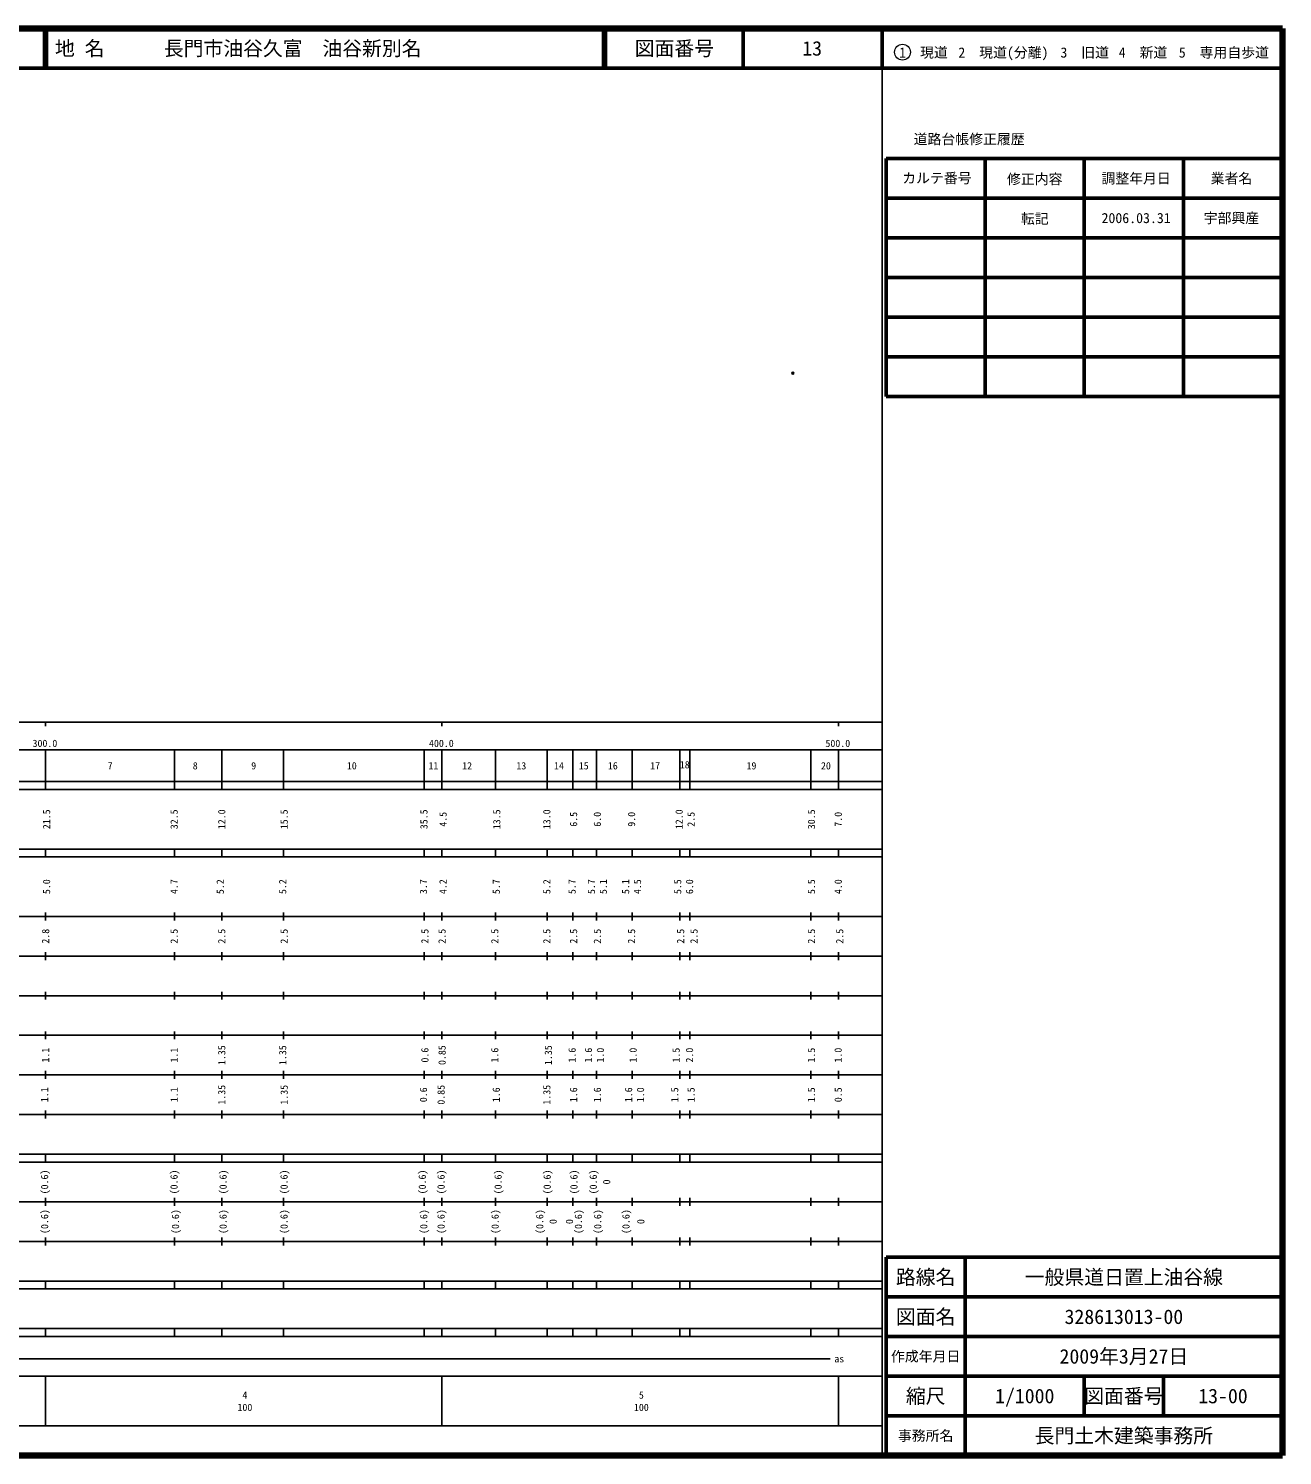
# Model space of a CAD drawing. Units: millimetres on the paper. Extents: x 40 to 680, y 20 to 380.
# Drawn here: x 363.7 to 680, y 20 to 380 of the extents above; entities that cross this region are included whole.
import ezdxf
from ezdxf.enums import TextEntityAlignment as Align

# ---------------------------------------------------------------- set-up
doc = ezdxf.new("R2010")
doc.units = ezdxf.units.MM
doc.header["$PDMODE"] = 32
doc.header["$PDSIZE"] = 0.5
doc.layers.add('M-OTRS', color=6, linetype='Continuous')
for name, color, linetype, lineweight in [('M-TTL', 2, 'Continuous', 140), ('M-TTL-BAND', 7, 'Continuous', 25), ('M-TTL-FRAM', 2, 'Continuous', 50), ('M-TTL-LINE', 7, 'Continuous', 50), ('M-TTL-TXT', 7, 'Continuous', 13)]:
    doc.layers.add(name, color=color, linetype=linetype, lineweight=lineweight)
doc.styles.add('ＭＳ ゴシック', font='')
doc.styles.get('ＭＳ ゴシック').set_extended_font_data('MS Gothic')

msp = doc.modelspace()

# ---------------------------------------------------------------- linework, layer by layer
at = {"layer": 'M-OTRS'}
msp.add_point((556.491, 293.037), dxfattribs=at)
at = {"layer": 'M-TTL'}
for p, q in [((680, 380), (40, 380)), ((680, 20), (680, 380)), ((40, 20), (680, 20))]:
    msp.add_line(p, q, dxfattribs=at)
at = {"layer": 'M-TTL-BAND'}
for p, q in [((579, 20), (579, 370)), ((40, 205), (579, 205)), ((368, 205), (368, 204)), ((468, 205), (468, 204)), ((568, 205), (568, 204)), ((68, 198), (579, 198)), ((368, 198), (368, 188)), ((400.5, 198), (400.5, 188)), ((412.5, 198), (412.5, 188)), ((428, 198), (428, 188)), ((463.5, 198), (463.5, 188)), ((468, 198), (468, 188)), ((481.5, 198), (481.5, 188)), ((494.5, 198), (494.5, 188)), ((501, 198), (501, 188)), ((507, 198), (507, 188)), ((516, 198), (516, 188)), ((528, 198), (528, 188)), ((530.5, 198), (530.5, 188)), ((561, 198), (561, 188)), ((568, 198), (568, 188)), ((40, 190), (579, 190)), ((40, 188), (579, 188)), ((40, 173), (579, 173)), ((368, 171), (368, 173)), ((400.5, 173), (400.5, 171)), ((412.5, 173), (412.5, 171)), ((428, 173), (428, 171)), ((463.5, 173), (463.5, 171)), ((468, 171), (468, 173)), ((481.5, 173), (481.5, 171)), ((494.5, 173), (494.5, 171)), ((501, 173), (501, 171)), ((507, 173), (507, 171)), ((516, 173), (516, 171)), ((528, 173), (528, 171)), ((530.5, 173), (530.5, 171)), ((561, 173), (561, 171)), ((568, 171), (568, 173)), ((40, 171), (579, 171)), ((40, 156), (579, 156)), ((368, 155), (368, 157)), ((400.5, 157), (400.5, 155)), ((412.5, 157), (412.5, 155)), ((428, 157), (428, 155)), ((463.5, 157), (463.5, 155)), ((468, 155), (468, 157)), ((481.5, 157), (481.5, 155)), ((494.5, 157), (494.5, 155)), ((501, 157), (501, 155)), ((507, 157), (507, 155)), ((516, 157), (516, 155)), ((528, 157), (528, 155)), ((530.5, 157), (530.5, 155)), ((561, 157), (561, 155)), ((568, 155), (568, 157)), ((46, 146), (579, 146)), ((368, 145), (368, 147)), ((400.5, 147), (400.5, 145)), ((412.5, 147), (412.5, 145)), ((428, 147), (428, 145)), ((463.5, 147), (463.5, 145)), ((468, 145), (468, 147)), ((481.5, 147), (481.5, 145)), ((494.5, 147), (494.5, 145)), ((501, 147), (501, 145)), ((507, 147), (507, 145)), ((516, 147), (516, 145)), ((528, 147), (528, 145)), ((530.5, 147), (530.5, 145)), ((561, 147), (561, 145)), ((568, 145), (568, 147)), ((368, 135), (368, 137)), ((400.5, 137), (400.5, 135)), ((412.5, 137), (412.5, 135)), ((428, 137), (428, 135)), ((463.5, 137), (463.5, 135)), ((468, 135), (468, 137)), ((481.5, 137), (481.5, 135)), ((494.5, 137), (494.5, 135)), ((501, 137), (501, 135)), ((507, 137), (507, 135)), ((516, 137), (516, 135)), ((528, 137), (528, 135)), ((530.5, 137), (530.5, 135)), ((561, 137), (561, 135)), ((568, 135), (568, 137)), ((52, 136), (579, 136)), ((46, 126), (579, 126)), ((368, 125), (368, 127)), ((400.5, 127), (400.5, 125)), ((412.5, 127), (412.5, 125)), ((428, 127), (428, 125)), ((463.5, 127), (463.5, 125)), ((468, 125), (468, 127)), ((481.5, 127), (481.5, 125)), ((494.5, 127), (494.5, 125)), ((501, 127), (501, 125)), ((507, 127), (507, 125)), ((516, 127), (516, 125)), ((528, 127), (528, 125)), ((530.5, 127), (530.5, 125)), ((561, 127), (561, 125)), ((568, 125), (568, 127)), ((52, 116), (579, 116)), ((368, 115), (368, 117)), ((400.5, 117), (400.5, 115)), ((412.5, 117), (412.5, 115)), ((428, 117), (428, 115)), ((463.5, 117), (463.5, 115)), ((468, 115), (468, 117)), ((481.5, 117), (481.5, 115)), ((494.5, 117), (494.5, 115)), ((501, 117), (501, 115)), ((507, 117), (507, 115)), ((516, 117), (516, 115)), ((528, 117), (528, 115)), ((530.5, 117), (530.5, 115)), ((561, 117), (561, 115)), ((568, 115), (568, 117)), ((46, 106), (579, 106)), ((368, 105), (368, 107)), ((400.5, 107), (400.5, 105)), ((412.5, 107), (412.5, 105)), ((428, 107), (428, 105)), ((463.5, 107), (463.5, 105)), ((468, 105), (468, 107)), ((481.5, 107), (481.5, 105)), ((494.5, 107), (494.5, 105)), ((501, 107), (501, 105)), ((507, 107), (507, 105)), ((516, 107), (516, 105)), ((528, 107), (528, 105)), ((530.5, 107), (530.5, 105)), ((561, 107), (561, 105)), ((568, 105), (568, 107)), ((40, 96), (579, 96)), ((40, 94), (579, 94)), ((368, 94), (368, 96)), ((400.5, 96), (400.5, 94)), ((412.5, 96), (412.5, 94)), ((428, 96), (428, 94)), ((463.5, 96), (463.5, 94)), ((468, 94), (468, 96)), ((481.5, 96), (481.5, 94)), ((494.5, 96), (494.5, 94)), ((501, 96), (501, 94)), ((507, 96), (507, 94)), ((516, 96), (516, 94)), ((528, 96), (528, 94)), ((530.5, 96), (530.5, 94)), ((561, 96), (561, 94)), ((568, 94), (568, 96)), ((49, 84), (579, 84)), ((368, 83), (368, 85)), ((400.5, 85), (400.5, 83)), ((412.5, 85), (412.5, 83)), ((428, 85), (428, 83)), ((463.5, 85), (463.5, 83)), ((468, 83), (468, 85)), ((481.5, 85), (481.5, 83)), ((494.5, 85), (494.5, 83)), ((501, 85), (501, 83)), ((507, 85), (507, 83)), ((516, 85), (516, 83)), ((528, 85), (528, 83)), ((530.5, 85), (530.5, 83)), ((561, 85), (561, 83)), ((568, 83), (568, 85)), ((40, 74), (579, 74)), ((368, 73), (368, 75)), ((400.5, 75), (400.5, 73)), ((412.5, 75), (412.5, 73)), ((428, 75), (428, 73)), ((463.5, 75), (463.5, 73)), ((468, 73), (468, 75)), ((481.5, 75), (481.5, 73)), ((494.5, 75), (494.5, 73)), ((501, 75), (501, 73)), ((507, 75), (507, 73)), ((516, 75), (516, 73)), ((528, 75), (528, 73)), ((530.5, 75), (530.5, 73)), ((561, 75), (561, 73)), ((568, 73), (568, 75)), ((40, 64), (579, 64)), ((40, 62), (579, 62)), ((368, 62), (368, 64)), ((400.5, 64), (400.5, 62)), ((412.5, 64), (412.5, 62)), ((428, 64), (428, 62)), ((463.5, 64), (463.5, 62)), ((468, 62), (468, 64)), ((481.5, 64), (481.5, 62)), ((494.5, 64), (494.5, 62)), ((501, 64), (501, 62)), ((507, 64), (507, 62)), ((516, 64), (516, 62)), ((528, 64), (528, 62)), ((530.5, 64), (530.5, 62)), ((561, 64), (561, 62)), ((568, 62), (568, 64)), ((40, 52), (579, 52)), ((368, 50), (368, 52)), ((400.5, 52), (400.5, 50)), ((412.5, 52), (412.5, 50)), ((428, 52), (428, 50)), ((463.5, 52), (463.5, 50)), ((468, 50), (468, 52)), ((481.5, 52), (481.5, 50)), ((494.5, 52), (494.5, 50)), ((501, 52), (501, 50)), ((507, 52), (507, 50)), ((516, 52), (516, 50)), ((528, 52), (528, 50)), ((530.5, 52), (530.5, 50)), ((561, 52), (561, 50)), ((568, 50), (568, 52)), ((40, 50), (579, 50)), ((70.805, 44.406), (565.903, 44.406)), ((40, 40), (579, 40)), ((368, 40), (368, 27.5)), ((468, 40), (468, 27.5)), ((568, 40), (568, 27.5)), ((68, 27.5), (579, 27.5))]:
    msp.add_line(p, q, dxfattribs=at)
at = {"layer": 'M-TTL-FRAM'}
for p, q in [((580, 347.197), (580, 287.197)), ((580, 347.197), (680, 347.197)), ((580, 287.197), (680, 287.197)), ((680, 70), (580, 70)), ((580, 70), (580, 20))]:
    msp.add_line(p, q, dxfattribs=at)
at = {"layer": 'M-TTL-LINE'}
for p, q in [((367.75, 380), (367.75, 370)), ((368.25, 380), (368.25, 370)), ((508.747, 380), (508.747, 370)), ((509.247, 380), (509.247, 370)), ((543.997, 380), (543.997, 370)), ((579, 380), (579, 370)), ((40, 370), (680, 370)), ((605, 347.197), (605, 287.197)), ((630, 347.197), (630, 287.197)), ((655, 347.197), (655, 287.197)), ((580, 337.197), (680, 337.197)), ((580, 327.197), (680, 327.197)), ((580, 317.197), (680, 317.197)), ((580, 307.197), (680, 307.197)), ((580, 297.197), (680, 297.197)), ((600, 70), (600, 20)), ((680, 60), (580, 60)), ((680, 50), (580, 50)), ((680, 40), (580, 40)), ((630, 40), (630, 30)), ((650, 40), (650, 30)), ((680, 30), (580, 30))]:
    msp.add_line(p, q, dxfattribs=at)
at = {"layer": 'M-TTL-TXT'}
msp.add_circle((584.147, 374.034), 2, dxfattribs=at)

# ---------------------------------------------------------------- texts
at = {"layer": 'M-TTL-BAND', "style": 'ＭＳ ゴシック'}
for s, p in [('300.0', (367.844, 198.195)), ('400.0', (467.844, 198.195)), ('500.0', (567.844, 198.195))]:
    msp.add_text(s, height=1.833, dxfattribs=at).set_placement(p, align=Align.BOTTOM_CENTER)
for s, p in [('7', (384.289, 194)), ('8', (405.753, 194)), ('9', (420.503, 194)), ('10', (445.254, 194)), ('11', (465.827, 194)), ('12', (474.341, 194)), ('13', (488.008, 194)), ('14', (497.506, 194)), ('15', (503.756, 194)), ('16', (511.09, 194)), ('17', (521.757, 194)), ('18', (529.238, 194.265)), ('19', (546.064, 194)), ('20', (564.842, 194)), ('as', (568.201, 44.406)), ('4', (418.288, 35.238)), ('5', (518.288, 35.238)), ('100', (418.288, 32.131)), ('100', (518.288, 32.131))]:
    msp.add_text(s, height=1.833, dxfattribs=at).set_placement(p, align=Align.MIDDLE_CENTER)
for s, p in [('21.5', (368.256, 180.5)), ('32.5', (400.427, 180.5)), ('12.0', (412.428, 180.5)), ('15.5', (428.178, 180.5)), ('35.5', (463.43, 180.5)), ('4.5', (468.256, 180.5)), ('13.5', (481.805, 180.5)), ('13.0', (494.431, 180.5)), ('6.5', (501.181, 180.5)), ('6.0', (507.181, 180.5)), ('9.0', (515.806, 180.5)), ('12.0', (527.807, 180.5)), ('2.5', (530.807, 180.5)), ('30.5', (561.183, 180.5)), ('7.0', (567.933, 180.5)), ('5.0', (368.249, 163.5)), ('4.7', (400.427, 163.5)), ('5.2', (412.053, 163.5)), ('5.2', (427.803, 163.5)), ('3.7', (463.305, 163.5)), ('4.2', (468.249, 163.5)), ('5.7', (481.68, 163.5)), ('5.2', (494.431, 163.5)), ('5.7', (500.806, 163.5)), ('5.7', (505.681, 163.5)), ('5.1', (508.681, 163.5)), ('5.1', (514.306, 163.5)), ('4.5', (517.306, 163.5)), ('5.5', (527.432, 163.5)), ('6.0', (530.432, 163.5)), ('5.5', (561.183, 163.5)), ('4.0', (567.933, 163.5)), ('2.8', (367.999, 151)), ('2.5', (400.427, 151)), ('2.5', (412.428, 151)), ('2.5', (428.178, 151)), ('2.5', (463.68, 151)), ('2.5', (467.999, 151)), ('2.5', (481.305, 151)), ('2.5', (494.431, 151)), ('2.5', (501.181, 151)), ('2.5', (507.181, 151)), ('2.5', (515.806, 151)), ('2.5', (528.182, 151)), ('2.5', (531.557, 151)), ('2.5', (561.183, 151)), ('2.5', (568.308, 151)), ('1.1', (367.999, 121)), ('1.1', (400.427, 121)), ('1.35', (412.428, 121)), ('1.35', (427.803, 121)), ('0.6', (463.68, 121)), ('0.85', (467.999, 121)), ('1.6', (481.305, 121)), ('1.35', (494.806, 121)), ('1.6', (500.806, 121)), ('1.6', (504.931, 121)), ('1.0', (507.931, 121)), ('1.0', (516.181, 121)), ('1.5', (527.057, 121)), ('2.0', (530.432, 121)), ('1.5', (561.183, 121)), ('1.0', (567.933, 121)), ('1.1', (367.748, 111)), ('1.1', (400.427, 111)), ('1.35', (412.428, 111)), ('1.35', (428.178, 111)), ('0.6', (463.305, 111)), ('0.85', (467.748, 111)), ('1.6', (481.68, 111)), ('1.35', (494.431, 111)), ('1.6', (501.181, 111)), ('1.6', (507.181, 111)), ('1.6', (515.056, 111)), ('1.0', (518.057, 111)), ('1.5', (526.682, 111)), ('1.5', (530.807, 111)), ('1.5', (561.183, 111)), ('0.5', (567.933, 111)), ('(0.6)', (367.754, 89)), ('(0.6)', (400.391, 89)), ('(0.6)', (412.766, 89)), ('(0.6)', (428.142, 89)), ('(0.6)', (463.018, 89)), ('(0.6)', (467.754, 89)), ('(0.6)', (482.144, 89)), ('(0.6)', (494.519, 89)), ('(0.6)', (501.27, 89)), ('(0.6)', (506.145, 89)), ('0', (509.52, 89)), ('(0.6)', (367.754, 79)), ('(0.6)', (400.766, 79)), ('(0.6)', (412.766, 79)), ('(0.6)', (428.142, 79)), ('(0.6)', (463.393, 79)), ('(0.6)', (467.754, 79)), ('(0.6)', (481.394, 79)), ('(0.6)', (492.644, 79)), ('0', (496.019, 79)), ('0', (500.144, 79)), ('(0.6)', (502.395, 79)), ('(0.6)', (507.27, 79)), ('(0.6)', (514.395, 79)), ('0', (518.145, 79))]:
    msp.add_text(s, height=1.833, rotation=90, dxfattribs=at).set_placement(p, align=Align.MIDDLE_CENTER)
at = {"layer": 'M-TTL-TXT', "style": 'ＭＳ ゴシック'}
msp.add_text('地 名      長門市油谷久富\u3000油谷新別名', height=3.666, dxfattribs=at).set_placement((370.38, 375), align=Align.MIDDLE_LEFT)
for s, height, p in [('図面番号', 3.666, (526.622, 375)), ('13', 3.666, (561.372, 375)), ('1\u3000現道', 2.566, (589.448, 373.958)), ('2\u3000現道(分離)', 2.566, (609.619, 373.958)), ('3\u3000旧道', 2.566, (630.121, 373.958)), ('4\u3000新道', 2.566, (644.824, 373.958)), ('5\u3000専用自歩道', 2.566, (665.228, 373.958)), ('道路台帳修正履歴', 2.566, (600.968, 352.113)), ('カルテ番号', 2.566, (592.839, 342.277)), ('修正内容', 2.566, (617.509, 342.023)), ('調整年月日', 2.566, (643.089, 342.197)), ('業者名', 2.566, (667.134, 342.197)), ('転記', 2.566, (617.509, 332.023)), ('2006.03.31', 2.566, (643.089, 332.197)), ('宇部興産', 2.566, (667.134, 332.197)), ('路線名', 3.666, (590, 65)), ('一般県道日置上油谷線', 3.666, (640, 65)), ('図面名', 3.666, (590, 55)), ('328613013-00', 3.666, (640, 55)), ('2009年3月27日', 3.666, (640, 45)), ('作成年月日', 2.566, (590, 45)), ('縮尺', 3.666, (590, 35)), ('1/1000', 3.666, (615, 35)), ('図面番号', 3.666, (640, 35)), ('13-00', 3.666, (665, 35)), ('事務所名', 2.566, (590, 25)), ('長門土木建築事務所', 3.666, (640, 25))]:
    msp.add_text(s, height=height, dxfattribs=at).set_placement(p, align=Align.MIDDLE_CENTER)

doc.saveas('drawing.dxf')
